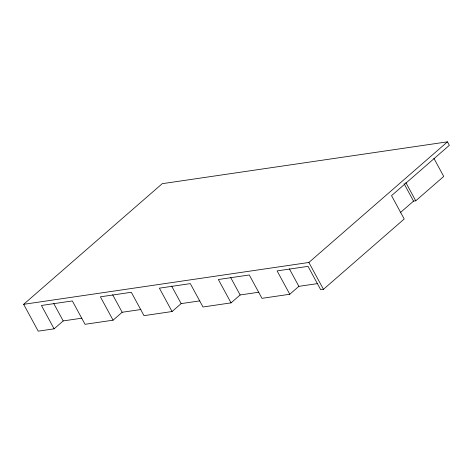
<?xml version="1.0" encoding="UTF-8"?>
<svg xmlns="http://www.w3.org/2000/svg" width="473" height="473" viewBox="0 0 473 473"><rect width="100%" height="100%" fill="white"/><g stroke="black" fill="none" stroke-linecap="round" stroke-linejoin="round"><path stroke-width="0.71" d="M81.894 318.181L63.199 320.925L54.105 328.836L38.23 331.165L23.65 304.316L162.233 183.684L447.458 141.835L449.35 145.317L391.532 195.651L404.214 219.011L323.455 289.316L320.706 289.718L308.024 266.352L277.095 270.893L289.783 294.253L298.871 286.342L317.572 283.599M54.105 328.836L41.423 305.475L72.345 300.934L85.028 324.301L113.071 320.186L122.164 312.269L140.859 309.525M113.071 320.186L100.388 296.825L131.311 292.284L143.999 315.645L172.066 311.53L181.159 303.613L199.854 300.869M172.066 311.53L159.383 288.163L190.306 283.629L202.994 306.989L231.043 302.874L240.136 294.963L258.832 292.219M23.65 304.316L308.875 262.468L447.458 141.835M400.182 212.755L413.538 201.126L415.743 200.8L443.727 176.441L433.865 158.272M289.783 294.253L261.971 298.333L249.283 274.973L218.36 279.513L231.043 302.874M405.875 182.631L415.743 200.8M404.025 183.607L413.538 201.126M308.875 262.468L323.455 289.316M289.358 268.818L298.871 286.342M230.623 277.438L240.136 294.963M171.646 286.094L181.159 303.613M112.651 294.75L122.164 312.269M53.686 303.4L63.199 320.925"/></g></svg>
